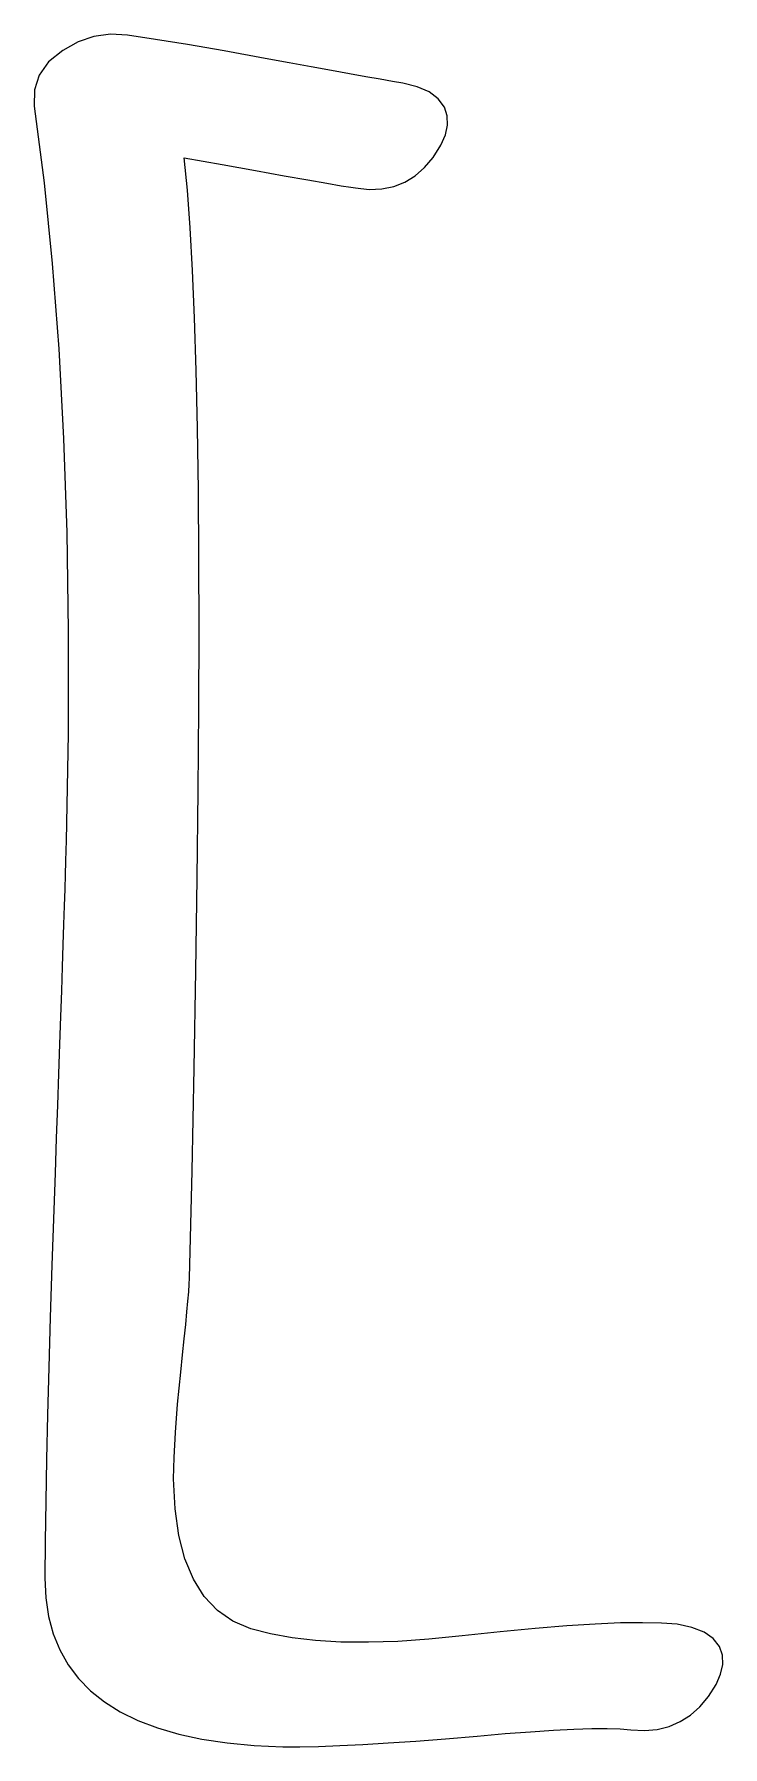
# Model space of a CAD drawing. Extents: x 0 to 10.8, y -3.5 to 23.3.
import ezdxf

# ---------------------------------------------------------------- set-up
doc = ezdxf.new("R2010")
doc.units = 0
doc.layers.get('0').update_dxf_attribs({"linetype": 'CONTINUOUS'})

msp = doc.modelspace()

# ---------------------------------------------------------------- linework, layer by layer
at = {"color": 0}
for p, q in [((0.684896, 23.1624), (0.444444, 23.0278)), ((0.934028, 23.2465), (0.684896, 23.1624)), ((1.19184, 23.2804), (0.934028, 23.2465)), ((1.45833, 23.2639), (1.19184, 23.2804)), ((1.89497, 23.1997), (1.45833, 23.2639)), ((2.39931, 23.1181), (1.89497, 23.1997)), ((2.97131, 23.0192), (2.39931, 23.1181)), ((0.223904, 22.8481), (0.076389, 22.6424)), ((0.444444, 23.0278), (0.223904, 22.8481)), ((3.61111, 22.9028), (2.97131, 23.0192)), ((3.98801, 22.8329), (3.61111, 22.9028)), ((4.33415, 22.7692), (3.98801, 22.8329)), ((0.076389, 22.6424), (0.001736, 22.4106)), ((4.64947, 22.7114), (4.33415, 22.7692)), ((4.93397, 22.6597), (4.64947, 22.7114)), ((5.18767, 22.6142), (4.93397, 22.6597)), ((5.41054, 22.5747), (5.18767, 22.6142)), ((5.6026, 22.5412), (5.41054, 22.5747)), ((5.76389, 22.5139), (5.6026, 22.5412)), ((0.001736, 22.4106), (0, 22.1528)), ((5.99219, 22.4592), (5.76389, 22.5139)), ((6.17708, 22.3785), (5.99219, 22.4592)), ((6.31858, 22.2717), (6.17708, 22.3785)), ((6.41667, 22.1389), (6.31858, 22.2717)), ((0, 22.1528), (0.153646, 20.9554)), ((6.46007, 22.0026), (6.41667, 22.1389)), ((6.46528, 21.8576), (6.46007, 22.0026)), ((6.43229, 21.704), (6.46528, 21.8576)), ((6.24001, 21.3521), (6.36111, 21.5417)), ((6.36111, 21.5417), (6.43229, 21.704)), ((2.39638, 20.8376), (2.34722, 21.3472)), ((2.34722, 21.3472), (2.942, 21.2396)), ((2.942, 21.2396), (3.46263, 21.1458)), ((5.95876, 21.0639), (6.1059, 21.1928)), ((6.1059, 21.1928), (6.24001, 21.3521)), ((0.153646, 20.9554), (0.28125, 19.6893)), ((3.46263, 21.1458), (3.90901, 21.066)), ((3.90901, 21.066), (4.28125, 21)), ((4.28125, 21), (4.57921, 20.9479)), ((4.57921, 20.9479), (4.80296, 20.9097)), ((5.62543, 20.8972), (5.79861, 20.9653)), ((5.79861, 20.9653), (5.95876, 21.0639)), ((2.43967, 20.2497), (2.39638, 20.8376)), ((4.80296, 20.9097), (4.95247, 20.8854)), ((4.95247, 20.8854), (5.02778, 20.875)), ((5.02778, 20.875), (5.24001, 20.8521)), ((5.24001, 20.8521), (5.43924, 20.8594)), ((5.43924, 20.8594), (5.62543, 20.8972)), ((2.47711, 19.5838), (2.43967, 20.2497)), ((0.28125, 19.6893), (0.382813, 18.3547)), ((2.50868, 18.8394), (2.47711, 19.5838)), ((2.5344, 18.0168), (2.50868, 18.8394)), ((0.382813, 18.3547), (0.458333, 16.9514)), ((2.55425, 17.1161), (2.5344, 18.0168)), ((0.458333, 16.9514), (0.507813, 15.4797)), ((2.56825, 16.1371), (2.55425, 17.1161)), ((2.57639, 15.0799), (2.56825, 16.1371)), ((0.507813, 15.4797), (0.53125, 13.9393)), ((2.57867, 13.9444), (2.57639, 15.0799)), ((2.57508, 12.7307), (2.57867, 13.9444)), ((0.53125, 13.9393), (0.528646, 12.3303)), ((2.56565, 11.4388), (2.57508, 12.7307)), ((0.528646, 12.3303), (0.5, 10.6528)), ((2.55035, 10.0686), (2.56565, 11.4388)), ((0.495985, 10.5065), (0.490886, 10.3316)), ((0.5, 10.6528), (0.495985, 10.5065)), ((0.490886, 10.3316), (0.4847, 10.128)), ((0.4847, 10.128), (0.477431, 9.89583)), ((2.52919, 8.62017), (2.55035, 10.0686)), ((0.477431, 9.89583), (0.469075, 9.63499)), ((0.469075, 9.63499), (0.459636, 9.34549)), ((0.459636, 9.34549), (0.44911, 9.02735)), ((0.44911, 9.02735), (0.4375, 8.68056)), ((0.4375, 8.68056), (0.424804, 8.30518)), ((2.50217, 7.09353), (2.52919, 8.62017)), ((0.424804, 8.30518), (0.411025, 7.9011)), ((0.411025, 7.9011), (0.396158, 7.46838)), ((0.396158, 7.46838), (0.380208, 7.007)), ((0.380208, 7.007), (0.363172, 6.51699)), ((2.46929, 5.48867), (2.50217, 7.09353)), ((0.363172, 6.51699), (0.345053, 5.99832)), ((0.345053, 5.99832), (0.325846, 5.45101)), ((0.325846, 5.45101), (0.305556, 4.875)), ((2.43056, 3.80556), (2.46929, 5.48867)), ((0.305556, 4.875), (0.276042, 4.01329)), ((0.276042, 4.01329), (0.25, 3.19189)), ((2.42529, 3.71272), (2.43056, 3.80556)), ((2.40446, 3.44883), (2.41661, 3.59381)), ((2.41661, 3.59381), (2.42529, 3.71272)), ((2.36974, 3.08074), (2.38883, 3.27778)), ((2.38883, 3.27778), (2.40446, 3.44883)), ((0.25, 3.19189), (0.227431, 2.41086)), ((2.34717, 2.85764), (2.36974, 3.08074)), ((2.32113, 2.60851), (2.34717, 2.85764)), ((2.29167, 2.33333), (2.32113, 2.60851)), ((0.227431, 2.41086), (0.208333, 1.67014)), ((2.24306, 1.83333), (2.29167, 2.33333)), ((0.208333, 1.67014), (0.192708, 0.969835)), ((2.20833, 1.38889), (2.24306, 1.83333)), ((2.1875, 1), (2.20833, 1.38889)), ((0.192708, 0.969835), (0.180556, 0.309896)), ((2.18056, 0.666667), (2.1875, 1)), ((2.20247, 0.198568), (2.18056, 0.666667)), ((0.180556, 0.309896), (0.171875, -0.309679)), ((2.26129, -0.219618), (2.20247, 0.198568)), ((2.35699, -0.58789), (2.26129, -0.219618)), ((0.171875, -0.309679), (0.166667, -0.888889)), ((2.48958, -0.90625), (2.35699, -0.58789)), ((0.166667, -0.888889), (0.181153, -1.19868)), ((2.65907, -1.1747), (2.48958, -0.90625)), ((0.181153, -1.19868), (0.224772, -1.48915)), ((2.86546, -1.39324), (2.65907, -1.1747)), ((0.224772, -1.48915), (0.297472, -1.76031)), ((3.10872, -1.56185), (2.86546, -1.39324)), ((3.38889, -1.68056), (3.10872, -1.56185)), ((8.77772, -1.60764), (8.33242, -1.63607)), ((9.17269, -1.59088), (8.77772, -1.60764)), ((9.51731, -1.58589), (9.17269, -1.59088)), ((9.81158, -1.59261), (9.51731, -1.58589)), ((10.0556, -1.61111), (9.81158, -1.59261)), ((0.297472, -1.76031), (0.399251, -2.01215)), ((3.69569, -1.76124), (3.38889, -1.68056)), ((4.03293, -1.82286), (3.69569, -1.76124)), ((4.40056, -1.8654), (4.03293, -1.82286)), ((4.79856, -1.88883), (4.40056, -1.8654)), ((6.17486, -1.84457), (5.68571, -1.87842)), ((6.69444, -1.79167), (6.17486, -1.84457)), ((7.29075, -1.72808), (6.69444, -1.79167)), ((7.83675, -1.67622), (7.29075, -1.72808)), ((8.33242, -1.63607), (7.83675, -1.67622)), ((10.2899, -1.65881), (10.0556, -1.61111)), ((10.4792, -1.73264), (10.2899, -1.65881)), ((10.6233, -1.83247), (10.4792, -1.73264)), ((10.7222, -1.95833), (10.6233, -1.83247)), ((0.399251, -2.01215), (0.530111, -2.24468)), ((5.22694, -1.89318), (4.79856, -1.88883)), ((5.68571, -1.87842), (5.22694, -1.89318)), ((10.7656, -2.09463), (10.7222, -1.95833)), ((10.7708, -2.23958), (10.7656, -2.09463)), ((0.530111, -2.24468), (0.69005, -2.4579)), ((10.6667, -2.55556), (10.7378, -2.39324)), ((10.7378, -2.39324), (10.7708, -2.23958)), ((0.69005, -2.4579), (0.879069, -2.65181)), ((0.879069, -2.65181), (1.09717, -2.82639)), ((10.5456, -2.74283), (10.6667, -2.55556)), ((1.09717, -2.82639), (1.34435, -2.98167)), ((10.2643, -3.03276), (10.4115, -2.90192)), ((10.4115, -2.90192), (10.5456, -2.74283)), ((1.34435, -2.98167), (1.62061, -3.11762)), ((1.62061, -3.11762), (1.92594, -3.23426)), ((9.74479, -3.25608), (9.93099, -3.20985)), ((9.93099, -3.20985), (10.1042, -3.13542)), ((10.1042, -3.13542), (10.2643, -3.03276)), ((1.92594, -3.23426), (2.26036, -3.3316)), ((2.26036, -3.3316), (2.62386, -3.40961)), ((2.62386, -3.40961), (3.01644, -3.46832)), ((3.01644, -3.46832), (3.4381, -3.50771)), ((5.14231, -3.49306), (5.53922, -3.46918)), ((5.53922, -3.46918), (5.96957, -3.43924)), ((5.96957, -3.43924), (6.43332, -3.40321)), ((6.43332, -3.40321), (6.93056, -3.36111)), ((6.93056, -3.36111), (7.36604, -3.32314)), ((7.36604, -3.32314), (7.76297, -3.29254)), ((7.76297, -3.29254), (8.12125, -3.26932)), ((8.12125, -3.26932), (8.44092, -3.25347)), ((8.44092, -3.25347), (8.72194, -3.24501)), ((8.72194, -3.24501), (8.96436, -3.24393)), ((8.96436, -3.24393), (9.16812, -3.25022)), ((9.16812, -3.25022), (9.33333, -3.26389)), ((9.33333, -3.26389), (9.54557, -3.27408)), ((9.54557, -3.27408), (9.74479, -3.25608)), ((3.4381, -3.50771), (3.88889, -3.52778)), ((3.88889, -3.52778), (4.15207, -3.52821)), ((4.15207, -3.52821), (4.44874, -3.52257)), ((4.44874, -3.52257), (4.77881, -3.51085)), ((4.77881, -3.51085), (5.14231, -3.49306))]:
    msp.add_line(p, q, dxfattribs=at)

doc.saveas('drawing.dxf')
